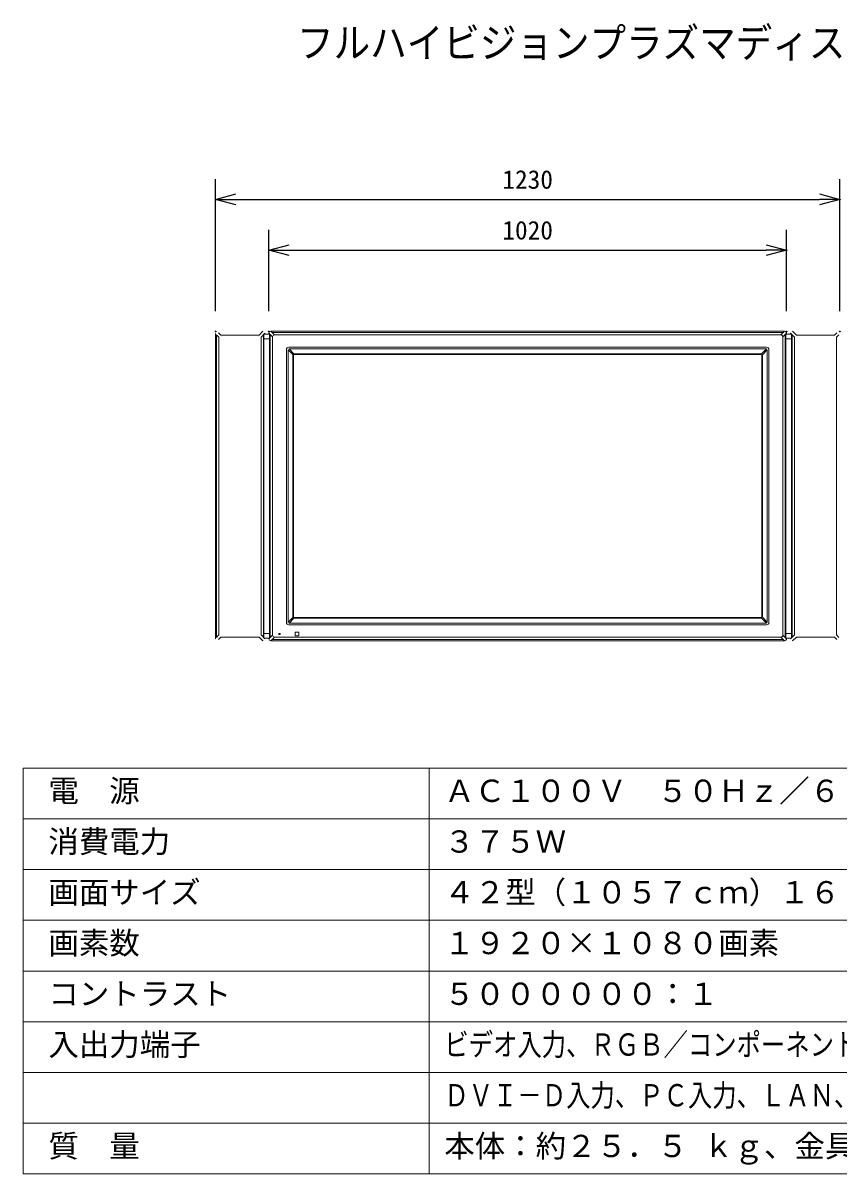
# Model space of a CAD drawing. Units: millimetres, scale not verified. Extents: x -63 to 62, y -57 to 57.
# Drawn here: x -62.7 to 17.7, y -56.6 to 56.8 of the extents above; entities that cross this region are included whole.
import ezdxf
from ezdxf.enums import TextEntityAlignment as Align

# ---------------------------------------------------------------- set-up
doc = ezdxf.new("R2010")
doc.units = ezdxf.units.MM
doc.header["$LTSCALE"] = 0.125
doc.header["$PDMODE"] = 32
doc.header["$PDSIZE"] = 0.0625
for name, color, linetype in [('0-0_0', 7, 'Continuous'), ('0-2_MOJI1', 7, 'Continuous'), ('0-4_DEFPOINTS', 7, 'Continuous'), ('0-6_SUNPO', 7, 'Continuous')]:
    doc.layers.add(name, color=color, linetype=linetype)
doc.layers.add('0-1_WAKU', color=1, linetype='Continuous', lineweight=18)
doc.layers.add('0-5_GAIKEI', color=1, linetype='Continuous', lineweight=18)
doc.styles.add('ＭＳ ゴシック', font='')
doc.styles.get('ＭＳ ゴシック').set_extended_font_data('MS Gothic')

# ---------------------------------------------------------------- blocks, each defined once
blk = doc.blocks.new('_OPEN30')
at = {"layer": '0-0_0'}
blk.add_line((0, 0), (-1, 0), dxfattribs=at)
blk.add_lwpolyline([(-1, 0.26795), (0, 0), (-1, -0.26795)], dxfattribs=at)
blk = doc.blocks.new('D8')
at = {"layer": '0-4_DEFPOINTS'}
for p in [(15.8183, 41.7162), (-35.1817, 33.7162), (15.8183, 33.7162)]:
    blk.add_point(p, dxfattribs=at)
at = {"layer": '0-6_SUNPO'}
for p, q in [((-35.1817, 35.7162), (-35.1817, 43.7162)), ((15.8183, 35.7162), (15.8183, 43.7162)), ((-33.1817, 41.7162), (13.8183, 41.7162))]:
    blk.add_line(p, q, dxfattribs=at)
at = {"layer": '0-6_SUNPO', "xscale": 2, "yscale": 2, "rotation": 180}
blk.add_blockref('_OPEN30', (-35.1817, 41.7162), dxfattribs=at)
at = {"layer": '0-6_SUNPO', "xscale": 2, "yscale": 2}
blk.add_blockref('_OPEN30', (15.8183, 41.7162), dxfattribs=at)
at = {"layer": '0-6_SUNPO', "style": 'ＭＳ ゴシック'}
blk.add_text('1020', height=1.833, dxfattribs=at).set_placement((-12.1817, 42.2162), align=Align.BOTTOM_LEFT)
blk = doc.blocks.new('D7')
at = {"layer": '0-4_DEFPOINTS'}
for p in [(21.0635, 46.7162), (-40.4269, 33.7052), (21.0635, 33.6926)]:
    blk.add_point(p, dxfattribs=at)
at = {"layer": '0-6_SUNPO'}
for p, q in [((-40.4269, 35.7052), (-40.4269, 48.7162)), ((21.0635, 35.6926), (21.0635, 48.7162)), ((-38.4269, 46.7162), (19.0635, 46.7162))]:
    blk.add_line(p, q, dxfattribs=at)
at = {"layer": '0-6_SUNPO', "xscale": 2, "yscale": 2, "rotation": 180}
blk.add_blockref('_OPEN30', (-40.4269, 46.7162), dxfattribs=at)
at = {"layer": '0-6_SUNPO', "xscale": 2, "yscale": 2}
blk.add_blockref('_OPEN30', (21.0635, 46.7162), dxfattribs=at)
at = {"layer": '0-6_SUNPO', "style": 'ＭＳ ゴシック'}
blk.add_text('1230', height=1.833, dxfattribs=at).set_placement((-12.1817, 47.2162), align=Align.BOTTOM_LEFT)

msp = doc.modelspace()

# ---------------------------------------------------------------- linework, layer by layer
at = {"layer": '0-1_WAKU', "color": 4}
for p, q in [((-62.7013, -16.5681), (62.2987, -16.5681)), ((-62.7013, -16.5681), (-62.7013, -56.5681)), ((-22.7013, -16.5681), (-22.7013, -56.5681)), ((62.2987, -56.5681), (-62.7013, -56.5681))]:
    msp.add_line(p, q, dxfattribs=at)
at = {"layer": '0-1_WAKU'}
for p, q in [((-62.7013, -21.5681), (62.2987, -21.5681)), ((-62.7013, -26.5681), (62.2987, -26.5681)), ((-62.7013, -31.5681), (62.2987, -31.5681)), ((-62.7013, -36.5681), (62.2987, -36.5681)), ((-62.7013, -41.5681), (62.2987, -41.5681)), ((-62.7013, -46.5681), (62.2987, -46.5681)), ((-62.7013, -51.5681), (62.2987, -51.5681))]:
    msp.add_line(p, q, dxfattribs=at)
at = {"layer": '0-5_GAIKEI', "color": 7}
for p, q in [((-43.7306, 26.2613), (-43.7306, 26.2613)), ((-43.7306, 26.2613), (-43.7306, -3.8195)), ((-39.0381, 26.4625), (-39.0381, 26.4626)), ((-38.966, 26.1959), (-38.9794, 25.7382)), ((-38.4291, 26.1959), (-38.966, 26.1959)), ((-38.8854, 26.1959), (-38.8854, 26.2685)), ((-38.4854, 26.2712), (-38.4854, 26.1959)), ((-38.4291, 26.1959), (-38.416, 25.7459)), ((12.3149, 26.4709), (-38.2856, 26.4709)), ((12.4584, 26.1959), (12.4453, 25.7459)), ((12.4584, 26.1959), (12.9953, 26.1959)), ((12.5146, 26.2712), (12.5146, 26.1959)), ((12.9147, 26.1959), (12.9147, 26.2685)), ((12.9953, 26.1959), (13.0087, 25.7382)), ((13.0674, 26.4625), (13.0673, 26.4626)), ((-38.9794, 25.7382), (-38.9794, -3.2963)), ((-38.416, -3.3041), (-38.416, 25.7459)), ((12.4453, -3.3041), (12.4453, 25.7459)), ((13.0086, 25.7382), (13.0086, -3.2963)), ((-38.966, -3.7541), (-38.9794, -3.2963)), ((-38.416, -3.3041), (-38.4291, -3.7541)), ((12.4453, -3.3041), (12.4584, -3.7541)), ((12.9953, -3.7541), (13.0087, -3.2963)), ((-39.0381, -4.0207), (-39.0381, -4.0208)), ((-38.4291, -3.7541), (-38.966, -3.7541)), ((-38.8854, -3.8266), (-38.8854, -3.7541)), ((-38.4854, -3.7541), (-38.4854, -3.8293)), ((12.3149, -4.0291), (-38.2856, -4.0291)), ((12.4584, -3.7541), (12.9953, -3.7541)), ((12.5146, -3.7541), (12.5146, -3.8293)), ((12.9147, -3.8266), (12.9147, -3.7541)), ((13.0674, -4.0207), (13.0673, -4.0208))]:
    msp.add_line(p, q, dxfattribs=at)
at = {"layer": '0-5_GAIKEI'}
for p, q in [((-43.6482, 26.1328), (-43.6482, -3.6909)), ((-43.6482, 26.1328), (-43.4145, 25.8982)), ((-43.2146, 26.0981), (-43.4509, 26.3338)), ((-39.4555, 26.0981), (-43.2146, 26.0981)), ((-39.0851, 26.4682), (-39.4555, 26.0981)), ((-39.2555, 25.8982), (-38.8854, 26.2686)), ((-39.0218, 26.132), (-39.0218, -3.6901)), ((-38.8854, 26.2685), (-38.8854, 26.2685)), ((-38.4854, 26.2712), (-38.35, 26.1358)), ((-38.1502, 26.3355), (-38.2856, 26.4709)), ((12.1815, 26.3355), (-38.1522, 26.3355)), ((-37.9254, 26.1087), (-38.1522, 26.3355)), ((-37.9254, 26.1087), (11.9547, 26.1087)), ((11.9547, 26.1087), (12.1815, 26.3355)), ((12.3792, 26.1378), (12.1524, 25.911)), ((12.1795, 26.3355), (12.3149, 26.4709)), ((12.5146, 26.2712), (12.3792, 26.1358)), ((12.3792, -3.6959), (12.3792, 26.1378)), ((13.2848, 25.8982), (12.9147, 26.2686)), ((12.9147, 26.2685), (12.9147, 26.2685)), ((13.0511, 26.132), (13.0511, -3.6901)), ((13.1143, 26.4682), (13.4848, 26.0981)), ((13.4848, 26.0981), (17.2439, 26.0981)), ((17.2438, 26.0981), (17.4801, 26.3338)), ((17.6774, 26.1328), (17.4438, 25.8982)), ((-43.4145, 25.8982), (-43.4145, -3.4563)), ((-39.2555, 25.8981), (-39.2555, -3.4563)), ((-38.416, 25.7382), (-38.9794, 25.7382)), ((-38.1231, 25.911), (-38.1231, -3.4691)), ((12.4453, 25.7382), (13.0086, 25.7382)), ((13.2848, 25.8981), (13.2848, -3.4563)), ((17.4438, 25.8982), (17.4438, -3.4563)), ((-36.7493, 24.6652), (-36.7493, -2.2233)), ((-36.5908, 24.6583), (-36.5905, 24.6399)), ((-36.1028, 24.1499), (-36.5905, 24.6399)), ((-36.5905, 24.6399), (-36.5905, -2.198)), ((-36.5246, 24.8899), (10.5539, 24.8899)), ((-36.5, 24.7311), (-36.5177, 24.7314)), ((-36.5, 24.7311), (-36.012, 24.2409)), ((-36.5, 24.7311), (10.5292, 24.7311)), ((-36.1102, -1.662), (-36.1102, 24.1039)), ((-36.0504, 24.0892), (-36.0504, -1.6473)), ((9.9951, 24.2483), (-35.9658, 24.2483)), ((9.9804, 24.1884), (-35.9511, 24.1884)), ((10.5292, 24.7311), (10.0412, 24.2409)), ((10.0796, 24.0892), (10.0796, -1.6473)), ((10.1321, 24.1499), (10.6198, 24.6399)), ((10.1394, -1.662), (10.1394, 24.1039)), ((10.5292, 24.7311), (10.547, 24.7314)), ((10.62, 24.6583), (10.6198, 24.6399)), ((10.6198, 24.6399), (10.6198, -2.198)), ((10.7786, 24.6652), (10.7786, -2.2233)), ((-36.5905, -2.198), (-36.5908, -2.2164)), ((-36.5905, -2.198), (-36.1028, -1.7081)), ((-36.012, -1.799), (-36.5, -2.2893)), ((-35.9658, -1.8064), (9.9951, -1.8064)), ((9.9804, -1.7466), (-35.9511, -1.7466)), ((10.0412, -1.799), (10.5292, -2.2893)), ((10.6198, -2.198), (10.1321, -1.7081)), ((10.6198, -2.198), (10.62, -2.2164)), ((-38.9794, -3.2963), (-38.4176, -3.2963)), ((-37.4916, -3.2978), (-37.3791, -3.2978)), ((-37.4916, -3.4103), (-37.4916, -3.2978)), ((-37.3791, -3.4103), (-37.3791, -3.2978)), ((10.5539, -2.448), (-36.5246, -2.448)), ((-36.5177, -2.2895), (-36.5, -2.2893)), ((10.5292, -2.2893), (-36.5, -2.2893)), ((-35.8954, -3.5042), (-35.8954, -3.204)), ((-35.8705, -3.1791), (-35.5703, -3.1791)), ((-35.5454, -3.5042), (-35.5454, -3.204)), ((10.547, -2.2895), (10.5292, -2.2893)), ((13.0086, -3.2963), (12.4468, -3.2963)), ((-43.7306, -3.8195), (-43.7306, -3.8195)), ((-43.6482, -3.6909), (-43.4145, -3.4563)), ((-43.2146, -3.6562), (-43.4509, -3.8919)), ((-39.4555, -3.6562), (-43.2146, -3.6562)), ((-39.0851, -4.0263), (-39.4555, -3.6562)), ((-38.8854, -3.8267), (-39.2555, -3.4562)), ((-38.8854, -3.8266), (-38.8854, -3.8266)), ((-38.8854, -3.8266), (-38.8854, -3.8266)), ((-38.35, -3.6939), (-38.4854, -3.8293)), ((-38.4291, -3.7541), (-38.4474, -3.7541)), ((-38.1231, -3.4691), (-38.35, -3.6959)), ((-38.2856, -4.0291), (-38.1502, -3.8937)), ((-38.1522, -3.8937), (-37.9254, -3.6668)), ((-38.1522, -3.8937), (12.1815, -3.8937)), ((11.9547, -3.6668), (-37.9254, -3.6668)), ((-37.4916, -3.4103), (-37.3791, -3.4103)), ((-35.8705, -3.5291), (-35.5703, -3.5291)), ((12.1815, -3.8937), (11.9547, -3.6668)), ((12.3149, -4.0291), (12.1795, -3.8937)), ((12.3792, -3.6939), (12.5146, -3.8293)), ((12.4584, -3.7541), (12.4767, -3.7541)), ((12.9147, -3.8266), (12.9146, -3.8266)), ((12.9147, -3.8267), (13.2848, -3.4562)), ((12.9147, -3.8266), (12.9147, -3.8266)), ((13.1143, -4.0263), (13.4848, -3.6562)), ((13.4848, -3.6562), (17.2439, -3.6562)), ((17.2439, -3.6562), (17.4801, -3.8919)), ((17.6774, -3.6909), (17.4438, -3.4563))]:
    msp.add_line(p, q, dxfattribs=at)
for points in [[(-38.35, -3.6959), (-38.35, 26.1378), (-38.1231, 25.911)], [(12.1524, 25.911), (12.1524, -3.4691), (12.3792, -3.6959)]]:
    msp.add_lwpolyline(points, dxfattribs=at)
at = {"layer": '0-5_GAIKEI', "color": 7}
for centre, major_axis in [((-38.2851, 26.2707), (0.1418, -0.1418)), ((12.3144, 26.2707), (-0.1418, -0.1418)), ((-38.2851, -3.8288), (0.1418, 0.1418)), ((12.3144, -3.8288), (-0.1418, 0.1418))]:
    msp.add_ellipse(centre, major_axis=major_axis, ratio=0.997265, start_param=2.35756402, end_param=3.92562129, dxfattribs=at)
at = {"layer": '0-5_GAIKEI'}
for centre, major_axis, ratio, start_param, end_param in [((-37.5639, 25.5495), (0.5022, -0.5022), 0.49281, 2.73062865, 3.55255666), ((11.5932, 25.5495), (-0.5022, -0.5022), 0.49281, 2.73062865, 3.55255666), ((-36.524, 24.6646), (-0.1595, 0.1595), 0.997265, 5.49915667, 7.06721394), ((-35.9573, 24.1), (-0.1285, 0.0852), 0.971946, 0.26177728, 0.57260979), ((-35.9496, 24.0877), (-0.0718, 0.0718), 0.985257, 5.50521349, 7.06115713), ((-35.9619, 24.0954), (-0.0853, 0.1284), 0.972012, 5.71009044, 6.02162232), ((9.9789, 24.0877), (-0.0718, -0.0718), 0.985257, 2.36362083, 3.91956448), ((9.9912, 24.0954), (-0.0853, -0.1284), 0.972012, 3.40315564, 3.71468752), ((9.9866, 24.1), (-0.1285, -0.0852), 0.971946, 2.56898286, 2.87981537), ((10.5533, 24.6646), (-0.1595, -0.1595), 0.997265, 2.35756402, 3.92562129), ((-36.524, -2.2227), (-0.1595, -0.1595), 0.997265, 5.49915667, 7.06721394), ((-35.9573, -1.6581), (-0.1285, -0.0852), 0.971946, 5.71057552, 6.02140803), ((-35.9496, -1.6458), (-0.0718, -0.0718), 0.985257, 5.50521349, 7.06115713), ((-35.9619, -1.6535), (-0.0853, -0.1284), 0.972012, 0.26156299, 0.57309487), ((9.9789, -1.6458), (-0.0718, 0.0718), 0.985257, 2.36362083, 3.91956448), ((9.9912, -1.6535), (-0.0853, 0.1284), 0.972012, 2.56849779, 2.88002967), ((9.9866, -1.6581), (-0.1285, 0.0852), 0.971946, 3.40336994, 3.71420244), ((10.5533, -2.2227), (-0.1595, 0.1595), 0.997265, 2.35756402, 3.92562129), ((-35.8703, -3.2042), (-0.0178, 0.0178), 0.992433, 5.50158524, 7.06478537), ((-35.5705, -3.2042), (-0.0178, -0.0178), 0.992433, 2.35999259, 3.92319272), ((-37.5639, -3.1076), (0.5022, 0.5022), 0.49281, 2.73062865, 3.55255666), ((-35.8703, -3.504), (-0.0178, -0.0178), 0.992433, 5.50158524, 7.06478537), ((-35.5705, -3.504), (-0.0178, 0.0178), 0.992433, 2.35999259, 3.92319272), ((11.5932, -3.1076), (-0.5022, 0.5022), 0.49281, 2.73062865, 3.55255666)]:
    msp.add_ellipse(centre, major_axis=major_axis, ratio=ratio, start_param=start_param, end_param=end_param, dxfattribs=at)

# ---------------------------------------------------------------- block references
at = {"layer": '0-6_SUNPO'}
for name in ['D7', 'D8']:
    msp.add_blockref(name, (-3.3037, -7.2532), dxfattribs=at)

# ---------------------------------------------------------------- texts
at = {"layer": '0-2_MOJI1', "style": 'ＭＳ ゴシック'}
for s, height, width, p in [('フルハイビジョンプラズマディスプレイスピーカ付', 2.933, 0.9, (-35.7013, 52.5578)), ('ビデオ入力、ＲＧＢ／コンポーネントビデオ入力、ＨＤＭＩ入力', 2.199, 0.8, (-21.2013, -45.5681)), ('ＤＶＩ－Ｄ入力、ＰＣ入力、ＬＡＮ、ＲＳ２３２Ｃ、音声入力', 2.199, 0.8, (-21.2013, -50.5681))]:
    msp.add_text(s, height=height, dxfattribs=dict(at, width=width)).set_placement(p, align=Align.BOTTOM_LEFT)
for s, p in [('電  源', (-60.2013, -20.5681)), ('ＡＣ１００Ｖ\u3000５０Ｈｚ／６０Ｈｚ', (-21.2013, -20.5681)), ('消費電力', (-60.2013, -25.5681)), ('３７５Ｗ', (-21.2013, -25.5681)), ('画面サイズ', (-60.2013, -30.5681)), ('４２型（１０５７ｃｍ）１６：９', (-21.2013, -30.5681)), ('画素数', (-60.2013, -35.5681)), ('１９２０×１０８０画素', (-21.2013, -35.5681)), ('コントラスト', (-60.2013, -40.5681)), ('５００００００：１', (-21.2013, -40.5681)), ('入出力端子', (-60.2013, -45.5681)), ('質\u3000量', (-60.2013, -55.5681)), ('本体：約２５．５ ｋｇ、金具：２ ｋｇ', (-21.2013, -55.5681))]:
    msp.add_text(s, height=2.199, dxfattribs=at).set_placement(p, align=Align.BOTTOM_LEFT)

doc.saveas('drawing.dxf')
